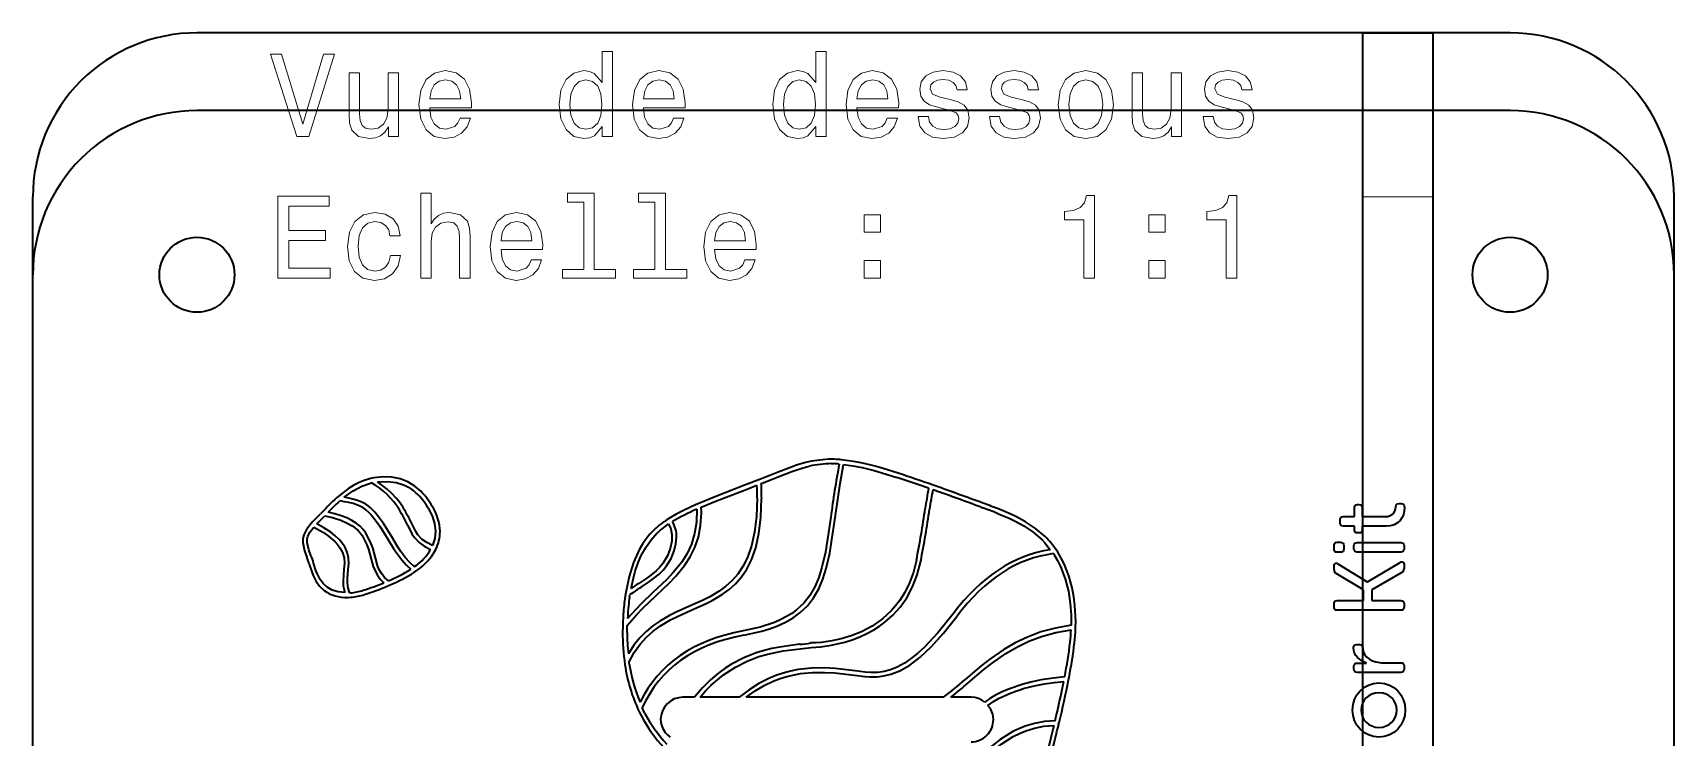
# Model space of a CAD drawing. Extents: x 319 to 941, y 145 to 775.
# Drawn here: x 559.5 to 629.5, y 427.1 to 457.2 of the extents above; entities that cross this region are included whole.
import ezdxf

# ---------------------------------------------------------------- set-up
doc = ezdxf.new("R2010")
doc.units = 0

msp = doc.modelspace()

# ---------------------------------------------------------------- linework, layer by layer
at = {"color": 7, "lineweight": 35}
for p, q in [((622.5, 457.159), (566.5, 457.159)), ((622.5, 453.841), (566.5, 453.841)), ((616.223, 394.159), (616.223, 450.159)), ((619.223, 394.159), (619.223, 450.159)), ((559.5, 390.841), (559.5, 446.841)), ((629.5, 390.841), (629.5, 446.841))]:
    msp.add_line(p, q, dxfattribs=at)
at = {"color": 7, "lineweight": 35, "ltscale": 0.175}
for p, q in [((616.223, 450.159), (616.223, 457.159)), ((619.223, 450.159), (619.223, 457.159))]:
    msp.add_line(p, q, dxfattribs=at)
at = {"color": 7, "lineweight": 35, "ltscale": 0.075}
msp.add_line((616.223, 457.159), (619.223, 457.159), dxfattribs=at)
at = {"color": 7, "lineweight": 35, "ltscale": 0.082966}
msp.add_line((559.5, 446.841), (559.5, 450.159), dxfattribs=at)
at = {"color": 7, "lineweight": 13, "ltscale": 0.075}
msp.add_line((616.223, 450.159), (619.223, 450.159), dxfattribs=at)
at = {"color": 7, "lineweight": 35, "ltscale": 0.081769}
msp.add_line((629.5, 446.889), (629.5, 450.159), dxfattribs=at)
at = {"color": 7, "lineweight": 35, "ltscale": 0.003255}
msp.add_line((593.681, 438.976), (593.551, 438.979), dxfattribs=at)
at = {"color": 7, "lineweight": 35, "ltscale": 0.002339}
msp.add_line((594.085, 438.942), (593.992, 438.952), dxfattribs=at)
at = {"color": 7, "lineweight": 35, "ltscale": 0.010648}
msp.add_line((590.936, 438.281), (590.539, 438.127), dxfattribs=at)
at = {"color": 7, "lineweight": 35, "ltscale": 0.009515}
msp.add_line((591.289, 438.423), (590.936, 438.281), dxfattribs=at)
at = {"color": 7, "lineweight": 35, "ltscale": 0.009553}
msp.add_line((591.005, 438.106), (591.359, 438.249), dxfattribs=at)
at = {"color": 7, "lineweight": 35, "ltscale": 0.003327}
msp.add_line((592.583, 438.868), (592.453, 438.84), dxfattribs=at)
at = {"color": 7, "lineweight": 35, "ltscale": 0.003149}
msp.add_line((592.497, 438.657), (592.62, 438.682), dxfattribs=at)
at = {"color": 7, "lineweight": 35, "ltscale": 0.002981}
msp.add_line((593.553, 438.79), (593.672, 438.788), dxfattribs=at)
at = {"color": 7, "lineweight": 35, "ltscale": 0.001185}
msp.add_line((573.899, 438.15), (573.852, 438.14), dxfattribs=at)
at = {"color": 7, "lineweight": 35, "ltscale": 0.003794}
msp.add_line((574.047, 438.18), (573.899, 438.15), dxfattribs=at)
at = {"color": 7, "lineweight": 35, "ltscale": 0.001117}
msp.add_line((573.899, 437.958), (573.943, 437.967), dxfattribs=at)
at = {"color": 7, "lineweight": 35, "ltscale": 0.017185}
msp.add_line((590.539, 438.127), (589.897, 437.881), dxfattribs=at)
at = {"color": 7, "lineweight": 35, "ltscale": 0.011139}
msp.add_line((589.964, 437.705), (590.38, 437.865), dxfattribs=at)
at = {"color": 7, "lineweight": 35, "ltscale": 0.001056}
msp.add_line((590.567, 437.936), (590.606, 437.951), dxfattribs=at)
at = {"color": 7, "lineweight": 35, "ltscale": 0.010696}
msp.add_line((590.606, 437.951), (591.005, 438.106), dxfattribs=at)
at = {"color": 7, "lineweight": 35, "ltscale": 0.000906702}
msp.add_line((597.884, 437.676), (597.919, 437.664), dxfattribs=at)
at = {"color": 7, "lineweight": 35, "ltscale": 0.0023}
msp.add_line((597.981, 437.842), (597.894, 437.871), dxfattribs=at)
at = {"color": 7, "lineweight": 35, "ltscale": 0.002925}
msp.add_line((572.524, 437.393), (572.437, 437.315), dxfattribs=at)
at = {"color": 7, "lineweight": 35, "ltscale": 0.000858895}
msp.add_line((572.562, 437.175), (572.587, 437.197), dxfattribs=at)
at = {"color": 7, "lineweight": 35, "ltscale": 0.002877}
msp.add_line((587.899, 437.086), (587.793, 437.041), dxfattribs=at)
at = {"color": 7, "lineweight": 35, "ltscale": 0.001412}
msp.add_line((599.948, 436.93), (600.001, 436.91), dxfattribs=at)
at = {"color": 7, "lineweight": 35, "ltscale": 0.001429}
msp.add_line((600.066, 437.086), (600.013, 437.107), dxfattribs=at)
at = {"color": 7, "lineweight": 35, "ltscale": 0.00931}
msp.add_line((615.86, 436.529), (615.86, 436.902), dxfattribs=at)
at = {"color": 7, "lineweight": 35, "ltscale": 0.001379}
for p, q in [((616, 437.042), (616.055, 437.042)), ((616.055, 435.835), (616, 435.835))]:
    msp.add_line(p, q, dxfattribs=at)
at = {"color": 7, "lineweight": 35, "ltscale": 0.009422}
msp.add_line((616.195, 436.906), (616.195, 436.529), dxfattribs=at)
at = {"color": 7, "lineweight": 35, "ltscale": 0.002222}
msp.add_line((617.77, 437.084), (617.859, 437.084), dxfattribs=at)
at = {"color": 7, "lineweight": 35, "ltscale": 0.002444}
msp.add_line((571.434, 436.313), (571.368, 436.242), dxfattribs=at)
at = {"color": 7, "lineweight": 35, "ltscale": 0.006409}
msp.add_line((571.616, 436.494), (571.434, 436.313), dxfattribs=at)
at = {"color": 7, "lineweight": 35, "ltscale": 0.004869}
msp.add_line((571.61, 436.222), (571.748, 436.359), dxfattribs=at)
at = {"color": 7, "lineweight": 35, "ltscale": 0.005658}
msp.add_line((571.748, 436.359), (571.908, 436.519), dxfattribs=at)
at = {"color": 7, "lineweight": 35, "ltscale": 0.002793}
msp.add_line((571.849, 436.731), (571.772, 436.65), dxfattribs=at)
at = {"color": 7, "lineweight": 35, "ltscale": 0.001503}
msp.add_line((571.908, 436.519), (571.949, 436.563), dxfattribs=at)
at = {"color": 7, "lineweight": 35, "ltscale": 0.002295}
msp.add_line((586.421, 436.316), (586.347, 436.262), dxfattribs=at)
at = {"color": 7, "lineweight": 35, "ltscale": 0.007067}
msp.add_line((586.392, 436.047), (586.617, 436.217), dxfattribs=at)
at = {"color": 7, "lineweight": 35, "ltscale": 0.000217459}
msp.add_line((586.426, 436.31), (586.421, 436.316), dxfattribs=at)
at = {"color": 7, "lineweight": 35, "ltscale": 0.003857}
msp.add_line((586.55, 436.402), (586.426, 436.31), dxfattribs=at)
at = {"color": 7, "lineweight": 35, "ltscale": 0.003075}
msp.add_line((615.251, 436.267), (615.251, 436.39), dxfattribs=at)
at = {"color": 7, "lineweight": 35, "ltscale": 0.011748}
for p, q in [((615.391, 436.529), (615.86, 436.529)), ((615.86, 436.127), (615.391, 436.127))]:
    msp.add_line(p, q, dxfattribs=at)
at = {"color": 7, "lineweight": 35, "ltscale": 0.003815}
msp.add_line((615.86, 435.975), (615.86, 436.127), dxfattribs=at)
at = {"color": 7, "lineweight": 35, "ltscale": 0.023813}
msp.add_line((616.195, 436.529), (617.147, 436.529), dxfattribs=at)
at = {"color": 7, "lineweight": 35, "ltscale": 0.003703}
msp.add_line((616.195, 436.119), (616.195, 435.971), dxfattribs=at)
at = {"color": 7, "lineweight": 35, "ltscale": 0.025407}
msp.add_line((617.211, 436.119), (616.195, 436.119), dxfattribs=at)
at = {"color": 7, "lineweight": 35, "ltscale": 0.000240824}
msp.add_line((586.386, 436.055), (586.392, 436.047), dxfattribs=at)
at = {"color": 7, "lineweight": 35, "ltscale": 0.003497}
for p, q in [((615.132, 435.433), (615.272, 435.433)), ((615.272, 435.01), (615.132, 435.01))]:
    msp.add_line(p, q, dxfattribs=at)
at = {"color": 7, "lineweight": 35, "ltscale": 0.046561}
for p, q in [((615.979, 435.424), (617.841, 435.424)), ((617.841, 435.014), (615.979, 435.014)), ((617.841, 429.888), (615.979, 429.888))]:
    msp.add_line(p, q, dxfattribs=at)
at = {"color": 7, "lineweight": 35, "ltscale": 0.00234}
msp.add_line((576.644, 435.049), (576.687, 435.132), dxfattribs=at)
at = {"color": 7, "lineweight": 35, "ltscale": 0.001405}
msp.add_line((603.027, 434.949), (603.059, 434.903), dxfattribs=at)
at = {"color": 7, "lineweight": 35, "ltscale": 0.002727}
msp.add_line((603.216, 435.007), (603.154, 435.097), dxfattribs=at)
at = {"color": 7, "lineweight": 35, "ltscale": 0.0036}
for p, q in [((614.993, 435.149), (614.993, 435.293)), ((615.412, 435.293), (615.412, 435.149))]:
    msp.add_line(p, q, dxfattribs=at)
at = {"color": 7, "lineweight": 35, "ltscale": 0.003281}
for p, q in [((615.839, 435.154), (615.839, 435.285)), ((617.981, 435.285), (617.981, 435.154)), ((617.981, 430.159), (617.981, 430.027))]:
    msp.add_line(p, q, dxfattribs=at)
at = {"color": 7, "lineweight": 35, "ltscale": 0.006343}
msp.add_line((572.789, 434.541), (572.766, 434.288), dxfattribs=at)
at = {"color": 7, "lineweight": 35, "ltscale": 0.006344}
msp.add_line((572.953, 434.271), (572.976, 434.524), dxfattribs=at)
at = {"color": 7, "lineweight": 35, "ltscale": 0.003586}
msp.add_line((575.775, 434.159), (575.893, 434.24), dxfattribs=at)
at = {"color": 7, "lineweight": 35, "ltscale": 0.000212071}
msp.add_line((575.785, 434.394), (575.778, 434.39), dxfattribs=at)
at = {"color": 7, "lineweight": 35, "ltscale": 2.96763e-05}
msp.add_line((575.893, 434.24), (575.894, 434.241), dxfattribs=at)
at = {"color": 7, "lineweight": 35, "ltscale": 0.003918}
msp.add_line((614.993, 434.265), (614.993, 434.421), dxfattribs=at)
at = {"color": 7, "lineweight": 35, "ltscale": 0.033938}
msp.add_line((616.25, 433.401), (615.086, 434.099), dxfattribs=at)
at = {"color": 7, "lineweight": 35, "ltscale": 0.036742}
msp.add_line((615.162, 434.519), (616.411, 433.744), dxfattribs=at)
at = {"color": 7, "lineweight": 35, "ltscale": 0.040618}
msp.add_line((616.419, 433.744), (617.816, 434.574), dxfattribs=at)
at = {"color": 7, "lineweight": 35, "ltscale": 0.036841}
msp.add_line((617.884, 434.142), (616.61, 433.401), dxfattribs=at)
at = {"color": 7, "lineweight": 35, "ltscale": 0.004341}
msp.add_line((617.981, 434.481), (617.981, 434.307), dxfattribs=at)
at = {"color": 7, "lineweight": 35, "ltscale": 0.002708}
msp.add_line((574.641, 433.571), (574.741, 433.613), dxfattribs=at)
at = {"color": 7, "lineweight": 35, "ltscale": 0.011223}
for p, q in [((616.25, 432.952), (616.25, 433.401)), ((616.61, 433.401), (616.61, 432.952))]:
    msp.add_line(p, q, dxfattribs=at)
at = {"color": 7, "lineweight": 35, "ltscale": 0.000215149}
msp.add_line((616.411, 433.744), (616.419, 433.744), dxfattribs=at)
at = {"color": 7, "lineweight": 35, "ltscale": 0.00289}
msp.add_line((572.949, 433.082), (573.064, 433.09), dxfattribs=at)
at = {"color": 7, "lineweight": 35, "ltscale": 0.001203}
msp.add_line((573.051, 433.278), (573.003, 433.275), dxfattribs=at)
at = {"color": 7, "lineweight": 35, "ltscale": 0.004174}
msp.add_line((584.787, 433.296), (584.762, 433.131), dxfattribs=at)
at = {"color": 7, "lineweight": 35, "ltscale": 0.002439}
msp.add_line((584.948, 433.104), (584.963, 433.2), dxfattribs=at)
at = {"color": 7, "lineweight": 35, "ltscale": 0.003394}
for p, q in [((614.993, 432.677), (614.993, 432.813)), ((617.981, 432.813), (617.981, 432.677))]:
    msp.add_line(p, q, dxfattribs=at)
at = {"color": 7, "lineweight": 35, "ltscale": 0.02794}
msp.add_line((615.132, 432.952), (616.25, 432.952), dxfattribs=at)
at = {"color": 7, "lineweight": 35, "ltscale": 0.030791}
msp.add_line((616.61, 432.952), (617.841, 432.952), dxfattribs=at)
at = {"color": 7, "lineweight": 35, "ltscale": 0.004761}
msp.add_line((584.663, 431.998), (584.656, 431.808), dxfattribs=at)
at = {"color": 7, "lineweight": 35, "ltscale": 0.006002}
msp.add_line((603.974, 431.82), (603.978, 432.06), dxfattribs=at)
at = {"color": 7, "lineweight": 35, "ltscale": 0.067731}
msp.add_line((617.841, 432.537), (615.132, 432.537), dxfattribs=at)
at = {"color": 7, "lineweight": 35, "ltscale": 0.005433}
msp.add_line((584.842, 431.585), (584.844, 431.803), dxfattribs=at)
at = {"color": 7, "lineweight": 35, "ltscale": 0.001944}
msp.add_line((584.844, 431.803), (584.847, 431.88), dxfattribs=at)
at = {"color": 7, "lineweight": 35, "ltscale": 0.002317}
msp.add_line((603.971, 431.728), (603.974, 431.82), dxfattribs=at)
at = {"color": 7, "lineweight": 35, "ltscale": 0.002962}
for p, q in [((615.962, 431.073), (616.081, 431.073)), ((615.839, 430.027), (615.839, 430.146))]:
    msp.add_line(p, q, dxfattribs=at)
at = {"color": 7, "lineweight": 35, "ltscale": 0.004231}
msp.add_line((584.728, 430.386), (584.752, 430.218), dxfattribs=at)
at = {"color": 7, "lineweight": 35, "ltscale": 0.002243}
msp.add_line((584.938, 430.246), (584.926, 430.335), dxfattribs=at)
at = {"color": 7, "lineweight": 35, "ltscale": 0.006133}
msp.add_line((615.979, 430.285), (616.224, 430.285), dxfattribs=at)
at = {"color": 7, "lineweight": 35, "ltscale": 0.000215912}
msp.add_line((616.385, 430.273), (616.385, 430.281), dxfattribs=at)
at = {"color": 7, "lineweight": 35, "ltscale": 0.01862}
msp.add_line((617.097, 430.298), (617.841, 430.298), dxfattribs=at)
at = {"color": 7, "lineweight": 35, "ltscale": 0.000117918}
msp.add_line((603.507, 429.7), (603.506, 429.696), dxfattribs=at)
at = {"color": 7, "lineweight": 35, "ltscale": 0.002426}
msp.add_line((603.673, 429.57), (603.692, 429.665), dxfattribs=at)
at = {"color": 7, "lineweight": 35, "ltscale": 0.01221}
msp.add_line((587.714, 428.827), (587.226, 428.827), dxfattribs=at)
at = {"color": 7, "lineweight": 35, "ltscale": 0.041702}
msp.add_line((589.624, 428.827), (587.956, 428.827), dxfattribs=at)
at = {"color": 7, "lineweight": 35, "ltscale": 0.210518}
msp.add_line((598.336, 428.827), (589.916, 428.827), dxfattribs=at)
at = {"color": 7, "lineweight": 35, "ltscale": 0.021587}
msp.add_line((599.516, 428.827), (598.652, 428.827), dxfattribs=at)
at = {"color": 7, "lineweight": 35, "ltscale": 0.004535}
msp.add_line((585.36, 428.21), (585.44, 428.048), dxfattribs=at)
at = {"color": 7, "lineweight": 35, "ltscale": 0.00243}
msp.add_line((585.529, 428.293), (585.494, 428.384), dxfattribs=at)
at = {"color": 7, "lineweight": 35, "ltscale": 0.004322}
msp.add_line((585.606, 428.138), (585.529, 428.293), dxfattribs=at)
at = {"color": 7, "lineweight": 35, "ltscale": 0.002364}
msp.add_line((603.249, 427.663), (603.272, 427.755), dxfattribs=at)
at = {"color": 7, "lineweight": 35, "ltscale": 0.0286}
msp.add_line((603.047, 427.627), (602.769, 426.517), dxfattribs=at)
at = {"color": 7, "lineweight": 13}
for points in [[(571.892, 456.247), (571.014, 453.267), (570.112, 456.247), (569.632, 456.247), (570.762, 452.742), (571.266, 452.742), (572.371, 456.247)], [(583.779, 453.161), (583.779, 452.742), (584.222, 452.742), (584.222, 456.363), (583.784, 456.363), (583.784, 455.037), (583.446, 455.42), (583.239, 455.511), (583.002, 455.546), (582.573, 455.446), (582.24, 455.163), (582.024, 454.709), (581.948, 454.099), (582.024, 453.489), (582.24, 453.03), (582.573, 452.742), (583.002, 452.647), (583.239, 452.682), (583.451, 452.773)], [(592.887, 453.161), (592.887, 452.742), (593.331, 452.742), (593.331, 456.363), (592.892, 456.363), (592.892, 455.037), (592.554, 455.42), (592.347, 455.511), (592.11, 455.546), (591.681, 455.446), (591.349, 455.163), (591.132, 454.709), (591.056, 454.099), (591.132, 453.489), (591.349, 453.03), (591.681, 452.742), (592.11, 452.647), (592.347, 452.682), (592.559, 452.773)], [(575.094, 455.451), (574.65, 455.451), (574.65, 453.887), (574.6, 453.524), (574.454, 453.262), (574.227, 453.1), (573.929, 453.05), (573.692, 453.09), (573.541, 453.211), (573.455, 453.418), (573.435, 453.711), (573.435, 455.451), (572.991, 455.451), (572.991, 453.67), (573.006, 453.312), (573.102, 453.015), (573.395, 452.742), (573.864, 452.647), (574.116, 452.682), (574.333, 452.773), (574.519, 452.929), (574.671, 453.156), (574.671, 452.742), (575.094, 452.742)], [(576.431, 453.968), (578.206, 453.968), (578.211, 454.175), (578.13, 454.755), (577.908, 455.188), (577.555, 455.451), (577.086, 455.546), (576.627, 455.446), (576.274, 455.163), (576.047, 454.704), (575.967, 454.099), (576.042, 453.479), (576.269, 453.025), (576.617, 452.742), (577.071, 452.647), (577.465, 452.712), (577.787, 452.884), (578.024, 453.156), (578.16, 453.519), (577.722, 453.519), (577.631, 453.317), (577.5, 453.166), (577.127, 453.045), (576.839, 453.1), (576.622, 453.277), (576.481, 453.564), (576.431, 453.953)], [(576.431, 454.341), (576.486, 454.689), (576.622, 454.946), (576.829, 455.103), (577.101, 455.158), (577.369, 455.103), (577.575, 454.946), (577.702, 454.689), (577.747, 454.341)], [(583.078, 455.148), (583.37, 455.077), (583.592, 454.881), (583.723, 454.553), (583.774, 454.099), (583.723, 453.64), (583.592, 453.312), (583.37, 453.111), (583.078, 453.045), (582.8, 453.111), (582.588, 453.312), (582.447, 453.645), (582.402, 454.099), (582.447, 454.548), (582.588, 454.876), (582.8, 455.077)], [(585.539, 453.968), (587.314, 453.968), (587.319, 454.175), (587.238, 454.755), (587.016, 455.188), (586.663, 455.451), (586.194, 455.546), (585.735, 455.446), (585.382, 455.163), (585.155, 454.704), (585.075, 454.099), (585.15, 453.479), (585.377, 453.025), (585.725, 452.742), (586.179, 452.647), (586.573, 452.712), (586.895, 452.884), (587.132, 453.156), (587.269, 453.519), (586.83, 453.519), (586.739, 453.317), (586.608, 453.166), (586.235, 453.045), (585.947, 453.1), (585.73, 453.277), (585.589, 453.564), (585.539, 453.953)], [(585.539, 454.341), (585.594, 454.689), (585.73, 454.946), (585.937, 455.103), (586.209, 455.158), (586.477, 455.103), (586.684, 454.946), (586.81, 454.689), (586.855, 454.341)], [(592.186, 455.148), (592.478, 455.077), (592.7, 454.881), (592.831, 454.553), (592.882, 454.099), (592.831, 453.64), (592.7, 453.312), (592.478, 453.111), (592.186, 453.045), (591.908, 453.111), (591.697, 453.312), (591.555, 453.645), (591.51, 454.099), (591.555, 454.548), (591.697, 454.876), (591.908, 455.077)], [(594.647, 453.968), (596.422, 453.968), (596.427, 454.175), (596.346, 454.755), (596.124, 455.188), (595.771, 455.451), (595.302, 455.546), (594.844, 455.446), (594.49, 455.163), (594.263, 454.704), (594.183, 454.099), (594.258, 453.479), (594.485, 453.025), (594.833, 452.742), (595.287, 452.647), (595.681, 452.712), (596.003, 452.884), (596.24, 453.156), (596.377, 453.519), (595.938, 453.519), (595.847, 453.317), (595.716, 453.166), (595.343, 453.045), (595.055, 453.1), (594.838, 453.277), (594.697, 453.564), (594.647, 453.953)], [(594.647, 454.341), (594.702, 454.689), (594.838, 454.946), (595.045, 455.103), (595.318, 455.158), (595.585, 455.103), (595.792, 454.946), (595.918, 454.689), (595.963, 454.341)], [(598.621, 454.321), (598.192, 454.422), (597.874, 454.538), (597.769, 454.775), (597.799, 454.941), (597.905, 455.062), (598.076, 455.138), (598.323, 455.168), (598.56, 455.138), (598.747, 455.047), (598.868, 454.911), (598.918, 454.729), (599.352, 454.729), (599.352, 454.74), (599.276, 455.067), (599.07, 455.324), (598.747, 455.486), (598.323, 455.546), (597.895, 455.486), (597.582, 455.319), (597.385, 455.072), (597.325, 454.76), (597.37, 454.457), (597.511, 454.245), (597.743, 454.094), (598.081, 453.988), (598.575, 453.867), (598.878, 453.741), (598.959, 453.64), (598.989, 453.489), (598.944, 453.302), (598.823, 453.161), (598.626, 453.07), (598.364, 453.04), (598.086, 453.07), (597.885, 453.176), (597.748, 453.348), (597.693, 453.585), (597.264, 453.585), (597.335, 453.181), (597.542, 452.889), (597.869, 452.712), (598.323, 452.647), (598.797, 452.712), (599.145, 452.889), (599.357, 453.171), (599.433, 453.539), (599.377, 453.857), (599.221, 454.074), (598.964, 454.215)], [(601.657, 454.321), (601.228, 454.422), (600.91, 454.538), (600.805, 454.775), (600.835, 454.941), (600.941, 455.062), (601.112, 455.138), (601.359, 455.168), (601.596, 455.138), (601.783, 455.047), (601.904, 454.911), (601.954, 454.729), (602.388, 454.729), (602.388, 454.74), (602.312, 455.067), (602.106, 455.324), (601.783, 455.486), (601.359, 455.546), (600.931, 455.486), (600.618, 455.319), (600.421, 455.072), (600.361, 454.76), (600.406, 454.457), (600.547, 454.245), (600.779, 454.094), (601.117, 453.988), (601.612, 453.867), (601.914, 453.741), (601.995, 453.64), (602.025, 453.489), (601.98, 453.302), (601.859, 453.161), (601.662, 453.07), (601.4, 453.04), (601.122, 453.07), (600.921, 453.176), (600.784, 453.348), (600.729, 453.585), (600.3, 453.585), (600.371, 453.181), (600.578, 452.889), (600.905, 452.712), (601.359, 452.647), (601.833, 452.712), (602.181, 452.889), (602.393, 453.171), (602.469, 453.539), (602.413, 453.857), (602.257, 454.074), (602, 454.215)], [(603.235, 454.094), (603.316, 453.479), (603.548, 453.025), (603.916, 452.742), (604.41, 452.647), (604.9, 452.742), (605.268, 453.02), (605.5, 453.474), (605.586, 454.094), (605.5, 454.709), (605.268, 455.168), (604.9, 455.446), (604.41, 455.546), (603.916, 455.446), (603.548, 455.163), (603.316, 454.709)], [(603.689, 454.099), (603.735, 454.553), (603.876, 454.881), (604.103, 455.082), (604.41, 455.153), (604.713, 455.082), (604.94, 454.886), (605.081, 454.553), (605.132, 454.099), (605.081, 453.64), (604.94, 453.307), (604.713, 453.105), (604.41, 453.04), (604.103, 453.105), (603.876, 453.307), (603.735, 453.64)], [(608.49, 455.451), (608.047, 455.451), (608.047, 453.887), (607.996, 453.524), (607.85, 453.262), (607.623, 453.1), (607.325, 453.05), (607.088, 453.09), (606.937, 453.211), (606.851, 453.418), (606.831, 453.711), (606.831, 455.451), (606.387, 455.451), (606.387, 453.67), (606.403, 453.312), (606.498, 453.015), (606.791, 452.742), (607.26, 452.647), (607.512, 452.682), (607.729, 452.773), (607.916, 452.929), (608.067, 453.156), (608.067, 452.742), (608.49, 452.742)], [(610.765, 454.321), (610.336, 454.422), (610.019, 454.538), (609.913, 454.775), (609.943, 454.941), (610.049, 455.062), (610.22, 455.138), (610.467, 455.168), (610.704, 455.138), (610.891, 455.047), (611.012, 454.911), (611.062, 454.729), (611.496, 454.729), (611.496, 454.74), (611.421, 455.067), (611.214, 455.324), (610.891, 455.486), (610.467, 455.546), (610.039, 455.486), (609.726, 455.319), (609.529, 455.072), (609.469, 454.76), (609.514, 454.457), (609.655, 454.245), (609.887, 454.094), (610.225, 453.988), (610.72, 453.867), (611.022, 453.741), (611.103, 453.64), (611.133, 453.489), (611.088, 453.302), (610.967, 453.161), (610.77, 453.07), (610.508, 453.04), (610.23, 453.07), (610.029, 453.176), (609.892, 453.348), (609.837, 453.585), (609.408, 453.585), (609.479, 453.181), (609.686, 452.889), (610.013, 452.712), (610.467, 452.647), (610.941, 452.712), (611.289, 452.889), (611.501, 453.171), (611.577, 453.539), (611.521, 453.857), (611.365, 454.074), (611.108, 454.215)], [(569.955, 446.696), (572.174, 446.696), (572.174, 447.119), (570.419, 447.119), (570.419, 448.304), (571.983, 448.304), (571.983, 448.723), (570.419, 448.723), (570.419, 449.772), (572.134, 449.772), (572.134, 450.196), (569.955, 450.196)], [(576.042, 446.696), (576.486, 446.696), (576.486, 448.259), (576.531, 448.617), (576.678, 448.879), (576.905, 449.041), (577.207, 449.101), (577.449, 449.051), (577.601, 448.915), (577.676, 448.688), (577.702, 448.385), (577.702, 446.696), (578.145, 446.696), (578.145, 448.476), (578.125, 448.834), (578.034, 449.131), (577.737, 449.404), (577.273, 449.5), (577.021, 449.464), (576.804, 449.368), (576.622, 449.217), (576.486, 449.01), (576.486, 450.317), (576.042, 450.317)], [(582.997, 449.943), (582.997, 447.069), (582.084, 447.069), (582.084, 446.696), (584.349, 446.696), (584.349, 447.069), (583.441, 447.069), (583.441, 450.317), (582.301, 450.317), (582.301, 449.943)], [(586.033, 449.943), (586.033, 447.069), (585.12, 447.069), (585.12, 446.696), (587.385, 446.696), (587.385, 447.069), (586.477, 447.069), (586.477, 450.317), (585.337, 450.317), (585.337, 449.943)], [(604.32, 446.696), (604.779, 446.696), (604.779, 450.221), (604.436, 450.221), (604.345, 449.913), (604.163, 449.706), (603.886, 449.585), (603.503, 449.545), (603.503, 449.187), (604.32, 449.187)], [(610.392, 446.696), (610.851, 446.696), (610.851, 450.221), (610.508, 450.221), (610.417, 449.913), (610.235, 449.706), (609.958, 449.585), (609.575, 449.545), (609.575, 449.187), (610.392, 449.187)], [(574.731, 448.506), (575.17, 448.506), (575.079, 448.91), (574.862, 449.227), (574.524, 449.424), (574.086, 449.5), (573.601, 449.399), (573.233, 449.116), (573.001, 448.657), (572.921, 448.042), (572.996, 447.432), (573.223, 446.978), (573.581, 446.696), (574.07, 446.6), (574.504, 446.675), (574.842, 446.887), (575.074, 447.22), (575.175, 447.664), (574.751, 447.664), (574.676, 447.381), (574.534, 447.17), (574.333, 447.038), (574.086, 446.998), (573.778, 447.064), (573.556, 447.265), (573.42, 447.593), (573.374, 448.057), (573.42, 448.511), (573.561, 448.839), (573.788, 449.041), (574.086, 449.111), (574.348, 449.066), (574.544, 448.95), (574.676, 448.758)], [(579.467, 447.921), (581.242, 447.921), (581.247, 448.128), (581.166, 448.708), (580.944, 449.141), (580.591, 449.404), (580.122, 449.5), (579.663, 449.399), (579.31, 449.116), (579.083, 448.657), (579.003, 448.052), (579.078, 447.432), (579.305, 446.978), (579.653, 446.696), (580.107, 446.6), (580.501, 446.665), (580.823, 446.837), (581.06, 447.109), (581.197, 447.472), (580.758, 447.472), (580.667, 447.27), (580.536, 447.119), (580.163, 446.998), (579.875, 447.054), (579.658, 447.23), (579.517, 447.518), (579.467, 447.906)], [(588.575, 447.921), (590.35, 447.921), (590.355, 448.128), (590.274, 448.708), (590.052, 449.141), (589.699, 449.404), (589.23, 449.5), (588.771, 449.399), (588.418, 449.116), (588.191, 448.657), (588.111, 448.052), (588.186, 447.432), (588.413, 446.978), (588.761, 446.696), (589.215, 446.6), (589.609, 446.665), (589.931, 446.837), (590.168, 447.109), (590.305, 447.472), (589.866, 447.472), (589.775, 447.27), (589.644, 447.119), (589.271, 446.998), (588.983, 447.054), (588.766, 447.23), (588.625, 447.518), (588.575, 447.906)], [(594.954, 448.652), (595.65, 448.652), (595.65, 449.404), (594.954, 449.404)], [(607.099, 448.652), (607.794, 448.652), (607.794, 449.404), (607.099, 449.404)], [(579.467, 448.294), (579.522, 448.642), (579.658, 448.899), (579.865, 449.056), (580.137, 449.111), (580.405, 449.056), (580.612, 448.899), (580.738, 448.642), (580.783, 448.294)], [(588.575, 448.294), (588.63, 448.642), (588.766, 448.899), (588.973, 449.056), (589.245, 449.111), (589.513, 449.056), (589.72, 448.899), (589.846, 448.642), (589.891, 448.294)], [(594.954, 446.696), (595.65, 446.696), (595.65, 447.447), (594.954, 447.447)], [(607.099, 446.696), (607.794, 446.696), (607.794, 447.447), (607.099, 447.447)]]:
    msp.add_lwpolyline(points, close=True, dxfattribs=at)
at = {"color": 7, "lineweight": 35}
for points in [[(596.4, 438.381), (595.76, 438.581), (595.422, 438.677), (594.898, 438.806), (594.494, 438.884), (594.085, 438.942)], [(575.789, 437.83), (575.491, 438.011), (575.163, 438.138), (574.81, 438.209), (574.436, 438.223), (574.047, 438.18)], [(592.453, 438.84), (592.064, 438.721), (591.808, 438.628), (591.289, 438.423)], [(591.359, 438.249), (591.87, 438.451), (592.121, 438.542), (592.497, 438.657)], [(593.717, 436.482), (593.935, 437.944), (594.08, 438.753)], [(594.08, 438.753), (594.478, 438.695), (594.871, 438.618), (595.384, 438.492), (595.714, 438.398), (596.342, 438.202)], [(573.852, 438.14), (573.638, 438.074), (573.424, 437.988), (573.197, 437.873), (572.969, 437.734), (572.524, 437.393)], [(572.78, 437.355), (573.156, 437.625), (573.527, 437.827), (573.899, 437.958)], [(574.203, 438.007), (574.613, 438.029), (575.001, 437.981), (575.358, 437.864), (575.523, 437.78), (575.677, 437.678)], [(575.295, 436.914), (575.153, 437.125), (574.998, 437.322), (574.815, 437.52), (574.617, 437.701), (574.203, 438.007)], [(589.897, 437.881), (588.564, 437.363), (587.899, 437.086)], [(588.006, 436.926), (588.658, 437.197), (589.964, 437.705)], [(574.805, 435.663), (574.449, 436.235), (574.247, 436.515), (574.079, 436.719), (573.892, 436.914)], [(576.362, 436.894), (576.532, 436.565), (576.634, 436.237), (576.67, 435.914), (576.639, 435.598), (576.543, 435.291)], [(587.816, 436.844), (587.802, 436.294), (587.724, 435.803), (587.588, 435.361), (587.402, 434.961), (587.172, 434.593), (586.807, 434.14), (586.536, 433.853), (585.945, 433.286)], [(587.793, 437.041), (587.247, 436.792), (586.965, 436.648), (586.55, 436.402)], [(590.395, 437.316), (590.366, 436.537), (590.284, 435.861), (590.152, 435.28), (589.976, 434.783), (589.785, 434.405), (589.566, 434.08), (589.321, 433.8), (589.055, 433.56), (588.77, 433.352), (588.367, 433.114), (588.086, 432.972), (587.507, 432.711)], [(587.583, 432.539), (588.184, 432.81), (588.476, 432.957), (588.895, 433.204), (589.191, 433.42), (589.468, 433.669), (589.722, 433.958), (589.95, 434.295), (590.148, 434.686), (590.331, 435.2), (590.468, 435.802), (590.554, 436.501), (590.583, 437.307)], [(602.674, 435.675), (602.266, 436.023), (601.83, 436.312), (601.454, 436.515), (601.204, 436.634), (600.715, 436.841)], [(615.86, 436.902), (615.869, 436.963), (615.895, 437.007), (615.939, 437.033), (616, 437.042)], [(616.055, 437.042), (616.116, 437.033), (616.16, 437.008), (616.186, 436.965), (616.195, 436.906)], [(617.147, 436.529), (617.285, 436.54), (617.393, 436.572), (617.476, 436.618), (617.537, 436.675), (617.607, 436.807), (617.63, 436.936)], [(617.998, 436.914), (617.987, 436.758), (617.952, 436.609), (617.892, 436.475), (617.808, 436.358), (617.698, 436.26), (617.562, 436.185), (617.4, 436.135), (617.211, 436.119)], [(617.63, 436.936), (617.65, 437.025), (617.693, 437.07), (617.77, 437.084)], [(617.859, 437.084), (617.92, 437.073), (617.963, 437.042), (617.989, 436.989), (617.998, 436.914)], [(571.368, 436.242), (571.166, 435.986), (571.054, 435.756)], [(572.976, 434.524), (572.968, 434.778), (572.908, 435.016), (572.802, 435.236), (572.697, 435.391), (572.573, 435.536), (572.398, 435.705), (572.205, 435.859), (571.912, 436.054), (571.61, 436.222)], [(571.949, 436.563), (572.285, 436.486), (572.631, 436.377), (572.883, 436.27), (573.117, 436.139), (573.356, 435.951), (573.456, 435.843), (573.542, 435.724)], [(573.761, 436.78), (573.94, 436.592), (574.102, 436.395), (574.297, 436.123), (574.643, 435.566)], [(575.488, 436.148), (575.67, 435.794), (575.775, 435.638), (575.981, 435.422), (576.191, 435.27), (576.466, 435.121)], [(576.543, 435.291), (576.297, 435.424), (576.109, 435.559), (575.926, 435.751), (575.83, 435.893), (575.658, 436.229)], [(586.073, 433.148), (586.65, 433.7), (586.922, 433.985), (587.292, 434.438), (587.532, 434.807), (587.732, 435.21), (587.883, 435.653), (587.98, 436.144), (588.014, 436.69)], [(586.617, 436.217), (586.709, 436.011), (586.755, 435.761), (586.749, 435.478), (586.686, 435.171), (586.562, 434.853), (586.369, 434.533)], [(593.531, 436.508), (593.382, 435.48), (593.301, 435.013), (593.156, 434.371), (593.019, 433.933), (592.85, 433.533), (592.641, 433.17), (592.385, 432.843), (592.074, 432.551), (591.873, 432.402), (591.649, 432.263), (591.404, 432.136), (591.135, 432.019), (590.519, 431.816), (589.792, 431.654)], [(589.825, 431.468), (590.584, 431.639), (590.919, 431.741), (591.226, 431.854), (591.595, 432.022), (591.921, 432.21), (592.207, 432.419), (592.532, 432.727), (592.8, 433.072), (593.017, 433.451), (593.193, 433.867), (593.335, 434.318), (593.484, 434.976), (593.567, 435.449), (593.717, 436.482)], [(600.645, 436.666), (601.137, 436.458), (601.388, 436.337), (601.764, 436.132), (602.167, 435.862), (602.543, 435.541)], [(615.251, 436.39), (615.259, 436.451), (615.286, 436.494), (615.329, 436.521), (615.391, 436.529)], [(615.391, 436.127), (615.329, 436.136), (615.286, 436.162), (615.259, 436.206), (615.251, 436.267)], [(571.054, 435.756), (571.02, 435.592), (571.017, 435.428), (571.051, 435.213), (571.09, 435.072), (571.187, 434.802)], [(571.363, 434.868), (571.273, 435.117), (571.238, 435.241), (571.206, 435.427), (571.206, 435.564), (571.233, 435.698)], [(571.233, 435.698), (571.322, 435.877), (571.478, 436.079)], [(571.478, 436.079), (571.891, 435.845), (572.104, 435.697), (572.376, 435.465), (572.496, 435.337), (572.6, 435.2), (572.713, 434.995), (572.779, 434.775), (572.789, 434.541)], [(573.542, 435.724), (573.732, 435.359), (573.817, 435.134), (573.932, 434.72)], [(574.114, 434.765), (573.994, 435.198), (573.904, 435.436), (573.702, 435.823)], [(574.643, 435.566), (574.888, 435.167), (575.02, 434.97), (575.235, 434.684), (575.416, 434.478), (575.616, 434.284)], [(575.778, 434.39), (575.579, 434.576), (575.4, 434.775), (575.187, 435.057), (575.056, 435.253), (574.805, 435.663)], [(586, 435.969), (585.82, 435.781), (585.654, 435.576), (585.499, 435.352), (585.358, 435.111), (585.117, 434.579), (584.927, 433.975), (584.787, 433.296)], [(585.015, 433.462), (585.097, 433.844), (585.195, 434.201), (585.307, 434.532), (585.437, 434.838), (585.637, 435.212), (585.868, 435.544), (586.131, 435.835)], [(586.523, 434.423), (586.719, 434.744), (586.853, 435.064), (586.93, 435.373), (586.955, 435.666)], [(602.543, 435.541), (602.665, 435.41), (602.894, 435.117)], [(614.993, 435.293), (615.001, 435.354), (615.028, 435.398), (615.071, 435.424), (615.132, 435.433)], [(615.272, 435.433), (615.333, 435.424), (615.377, 435.398), (615.403, 435.354), (615.412, 435.293)], [(615.839, 435.285), (615.848, 435.346), (615.874, 435.39), (615.918, 435.416), (615.979, 435.424)], [(616, 435.835), (615.939, 435.844), (615.895, 435.87), (615.869, 435.914), (615.86, 435.975)], [(616.195, 435.971), (616.186, 435.911), (616.16, 435.869), (616.116, 435.844), (616.055, 435.835)], [(617.841, 435.424), (617.903, 435.416), (617.946, 435.39), (617.973, 435.346), (617.981, 435.285)], [(573.932, 434.72), (574.021, 434.399), (574.079, 434.246), (574.197, 434.026), (574.318, 433.866), (574.475, 433.71)], [(574.67, 433.788), (574.503, 433.934), (574.378, 434.084), (574.26, 434.295), (574.203, 434.443), (574.114, 434.765)], [(603.059, 434.903), (603.206, 434.652), (603.333, 434.395), (603.532, 433.871), (603.666, 433.345), (603.745, 432.83), (603.782, 432.342), (603.786, 431.894)], [(603.978, 432.06), (603.945, 432.744), (603.899, 433.112), (603.828, 433.491), (603.688, 434.003), (603.486, 434.512), (603.36, 434.762), (603.216, 435.007)], [(615.132, 435.01), (615.071, 435.018), (615.028, 435.045), (615.001, 435.088), (614.993, 435.149)], [(615.412, 435.149), (615.403, 435.088), (615.377, 435.045), (615.333, 435.018), (615.272, 435.01)], [(615.979, 435.014), (615.918, 435.023), (615.874, 435.049), (615.848, 435.092), (615.839, 435.154)], [(617.981, 435.154), (617.973, 435.092), (617.946, 435.049), (617.903, 435.023), (617.841, 435.014)], [(571.292, 434.495), (571.392, 434.178), (571.455, 434.019), (571.573, 433.788), (571.73, 433.568), (571.932, 433.375)], [(572.047, 433.523), (571.886, 433.676), (571.755, 433.852), (571.636, 434.076), (571.573, 434.232), (571.473, 434.545)], [(572.766, 434.288), (572.732, 433.779), (572.741, 433.574), (572.801, 433.286)], [(573.003, 433.275), (572.931, 433.548), (572.919, 433.745), (572.923, 433.896), (572.953, 434.271)], [(586.369, 434.533), (586.233, 434.365), (586.079, 434.212), (585.851, 434.026), (585.688, 433.909), (585.342, 433.682)], [(585.444, 433.523), (585.803, 433.76), (585.974, 433.883), (586.213, 434.079), (586.376, 434.242), (586.523, 434.423)], [(597.182, 434.668), (597.056, 434.161), (596.891, 433.705), (596.692, 433.298), (596.462, 432.936), (596.295, 432.719), (596.119, 432.52), (595.742, 432.173), (595.299, 431.862), (594.845, 431.621), (594.396, 431.441), (593.968, 431.312), (593.575, 431.227), (593.135, 431.165), (592.911, 431.148), (592.678, 431.142)], [(592.69, 430.954), (592.889, 430.96), (593.108, 430.978), (593.553, 431.041), (594.128, 431.175), (594.443, 431.274), (594.77, 431.401), (595.068, 431.539), (595.366, 431.702), (595.605, 431.856), (595.839, 432.028), (596.175, 432.325), (596.487, 432.671), (596.77, 433.071), (597.016, 433.528), (597.217, 434.047), (597.367, 434.632)], [(614.993, 434.421), (615.005, 434.492), (615.041, 434.534), (615.076, 434.544), (615.117, 434.539), (615.162, 434.519)], [(617.816, 434.574), (617.861, 434.596), (617.901, 434.603), (617.935, 434.593), (617.96, 434.568), (617.976, 434.531), (617.981, 434.481)], [(572.801, 433.286), (572.519, 433.319), (572.265, 433.396), (572.047, 433.523)], [(584.847, 431.88), (585.243, 432.336), (585.517, 432.618), (586.073, 433.148)], [(585.945, 433.286), (585.459, 432.819), (585.218, 432.572), (584.864, 432.182)], [(587.507, 432.711), (586.938, 432.453), (586.656, 432.312), (586.242, 432.074), (585.943, 431.867), (585.656, 431.629), (585.384, 431.356), (585.131, 431.04), (584.898, 430.676)], [(614.993, 432.813), (615.001, 432.874), (615.028, 432.917), (615.071, 432.944), (615.132, 432.952)], [(615.132, 432.537), (615.071, 432.546), (615.028, 432.572), (615.001, 432.616), (614.993, 432.677)], [(617.841, 432.952), (617.903, 432.944), (617.946, 432.917), (617.973, 432.874), (617.981, 432.813)], [(617.981, 432.677), (617.973, 432.616), (617.946, 432.572), (617.903, 432.546), (617.841, 432.537)], [(584.926, 430.335), (585.149, 430.741), (585.399, 431.091), (585.671, 431.391), (585.963, 431.649), (586.27, 431.871), (586.698, 432.123), (586.991, 432.271), (587.583, 432.539)], [(594.546, 429.764), (594.981, 429.713), (595.193, 429.7), (595.507, 429.703), (595.795, 429.737), (596.086, 429.805), (596.482, 429.958), (596.897, 430.196), (597.338, 430.532), (597.815, 430.981), (598.334, 431.557), (598.903, 432.272)], [(598.753, 432.385), (598.1, 431.574), (597.516, 430.954), (597.246, 430.708), (596.99, 430.501), (596.669, 430.279), (596.366, 430.114), (596.081, 429.999), (595.81, 429.926), (595.55, 429.888), (595.218, 429.881), (595.001, 429.896), (594.573, 429.951)], [(603.786, 431.894), (603.108, 431.779), (602.487, 431.61), (601.917, 431.395), (601.394, 431.142), (600.911, 430.859), (600.319, 430.448), (599.951, 430.161), (599.263, 429.582)], [(599.386, 429.439), (600.058, 430.005), (600.417, 430.285), (600.994, 430.686), (601.464, 430.963), (601.972, 431.211), (602.524, 431.422), (603.125, 431.588), (603.78, 431.703)], [(592.208, 431.083), (591.445, 430.983), (591.022, 430.902), (590.691, 430.821), (590.351, 430.717), (589.827, 430.511), (589.295, 430.232), (589.027, 430.062), (588.76, 429.868), (588.406, 429.57), (588.057, 429.224), (587.714, 428.827)], [(587.956, 428.827), (588.194, 429.095), (588.435, 429.339), (588.694, 429.571), (588.955, 429.778), (589.464, 430.112), (589.97, 430.367), (590.467, 430.557), (590.79, 430.652), (591.103, 430.727), (591.504, 430.802), (592.229, 430.896)], [(615.822, 430.938), (615.831, 430.997), (615.857, 431.039), (615.901, 431.065), (615.962, 431.073)], [(616.385, 430.281), (616.178, 430.376), (615.998, 430.522), (615.927, 430.612), (615.871, 430.711), (615.835, 430.819), (615.822, 430.938)], [(616.081, 431.073), (616.142, 431.063), (616.185, 431.035), (616.212, 430.987), (616.22, 430.92)], [(616.22, 430.92), (616.24, 430.774), (616.299, 430.647), (616.387, 430.54), (616.5, 430.453), (616.631, 430.385), (616.781, 430.336)], [(594.573, 429.951), (593.716, 430.051), (593.283, 430.074), (592.713, 430.067), (592.138, 430.005), (591.818, 429.942), (591.496, 429.857), (591.193, 429.755), (590.889, 429.63), (590.469, 429.416), (590.047, 429.149), (589.624, 428.827)], [(589.916, 428.827), (590.305, 429.104), (590.693, 429.332), (591.08, 429.516), (591.37, 429.626), (591.659, 429.715), (592.237, 429.834), (592.75, 429.883), (593.262, 429.888), (593.69, 429.865), (594.546, 429.764)], [(615.839, 430.146), (615.848, 430.207), (615.874, 430.251), (615.918, 430.277), (615.979, 430.285)], [(615.979, 429.888), (615.918, 429.896), (615.874, 429.922), (615.848, 429.966), (615.839, 430.027)], [(616.224, 430.285), (616.339, 430.277), (616.385, 430.273)], [(617.841, 430.298), (617.903, 430.289), (617.946, 430.263), (617.973, 430.22), (617.981, 430.159)], [(617.981, 430.027), (617.973, 429.966), (617.946, 429.922), (617.903, 429.896), (617.841, 429.888)], [(603.506, 429.696), (603.015, 429.644), (602.503, 429.565), (602.121, 429.487), (601.739, 429.389), (601.151, 429.191), (600.846, 429.06), (600.553, 428.909), (600.318, 428.767), (600.097, 428.61)], [(600.235, 428.479), (600.464, 428.638), (600.708, 428.781), (601.23, 429.021), (601.786, 429.208), (602.213, 429.315), (602.64, 429.399), (603.061, 429.46), (603.468, 429.504)], [(615.788, 428.279), (615.809, 428.512), (615.871, 428.73), (615.97, 428.925), (616.104, 429.096), (616.268, 429.236), (616.459, 429.343), (616.673, 429.411), (616.907, 429.435)], [(616.907, 429.435), (617.141, 429.411), (617.357, 429.343), (617.548, 429.236), (617.712, 429.096), (617.847, 428.925), (617.948, 428.73), (618.01, 428.512), (618.032, 428.279)], [(600.097, 428.61), (599.968, 428.698), (599.827, 428.767), (599.677, 428.811), (599.516, 428.827)], [(600.466, 427.877), (600.437, 428.099), (600.356, 428.301), (600.235, 428.479)], [(616.907, 429.015), (616.747, 429.001), (616.601, 428.958), (616.471, 428.89), (616.36, 428.799), (616.269, 428.69), (616.201, 428.564), (616.159, 428.426), (616.144, 428.279)], [(617.677, 428.279), (617.662, 428.426), (617.619, 428.564), (617.551, 428.69), (617.461, 428.799), (617.349, 428.89), (617.217, 428.958), (617.068, 429.001), (616.907, 429.015)], [(586.276, 427.877), (586.299, 427.675), (586.365, 427.49), (586.467, 427.326), (586.564, 427.218), (586.675, 427.124)], [(603.094, 427.82), (602.645, 427.79), (602.22, 427.712), (601.819, 427.591), (601.555, 427.485), (601.302, 427.363), (601.019, 427.201), (600.75, 427.021), (600.307, 426.669), (599.904, 426.284), (599.63, 425.989), (599.137, 425.391)], [(616.906, 427.127), (616.674, 427.15), (616.459, 427.218), (616.268, 427.324), (616.104, 427.464), (615.97, 427.633), (615.871, 427.828), (615.809, 428.045), (615.788, 428.279)], [(616.144, 428.279), (616.159, 428.131), (616.201, 427.993), (616.269, 427.868), (616.36, 427.76), (616.471, 427.67), (616.601, 427.602), (616.747, 427.557), (616.906, 427.542)], [(618.032, 428.279), (618.01, 428.045), (617.947, 427.828), (617.847, 427.633), (617.713, 427.464), (617.548, 427.324), (617.357, 427.218), (617.142, 427.15), (616.906, 427.127)], [(616.906, 427.542), (617.069, 427.557), (617.217, 427.602), (617.349, 427.67), (617.461, 427.76), (617.551, 427.868), (617.619, 427.993), (617.662, 428.131), (617.677, 428.279)], [(599.286, 425.276), (599.771, 425.864), (600.04, 426.154), (600.417, 426.513), (600.829, 426.842), (601.314, 427.151), (601.573, 427.282), (601.843, 427.395), (602.223, 427.514), (602.623, 427.593), (603.047, 427.627)]]:
    msp.add_lwpolyline(points, dxfattribs=at)
for centre in [(566.5, 446.841), (622.5, 446.841)]:
    msp.add_circle(centre, 1.6, dxfattribs=at)
for centre, radius, start, end in [((566.5, 450.159), 7, 90, 180.00001), ((622.5, 450.159), 7, 360, 90), ((566.5, 446.841), 7, 90, 180.00001), ((622.5, 446.841), 7, 0, 90), ((593.827, 432.27), 6.714, 92.35441, 100.67119), ((593.34, 432.698), 6.287, 84.05168, 86.89668), ((593.808, 432.445), 6.35, 92.29818, 100.78285), ((634.21, 431.213), 41.021, 169.38287, 172.58456), ((593.343, 433.025), 5.772, 84.53869, 86.72622), ((577.119, 379.572), 61.701, 70.51077, 71.84778), ((577.653, 380.994), 60.372, 70.41058, 71.90888), ((572.356, 435.134), 3.248, 31.18743, 60.7396), ((574.123, 435.657), 2.55, 33.63648, 52.44831), ((574.112, 435.648), 2.753, 33.73691, 52.45702), ((576.808, 437.226), 13.587, 0.37945, 2.6934), ((576.638, 437.246), 13.946, 0.2519, 2.838), ((611.691, 434.943), 14.264, 168.70091, 172.21114), ((612.088, 434.866), 14.48, 168.80796, 172.12787), ((536.194, 264.071), 184.241, 69.75517, 70.42624), ((529.434, 245.377), 204.307, 69.7905, 70.39641), ((578.99, 430.148), 9.713, 132.43935, 137.33146), ((578.149, 431.038), 8.299, 132.31666, 136.80469), ((569.51, 433.418), 6.571, 24.54893, 31.14245), ((569.655, 433.49), 6.597, 24.52398, 31.26019), ((572.685, 434.625), 4.32, 31.68177, 34.46742), ((571.891, 434.108), 5.456, 31.92835, 34.22987), ((591.192, 428.903), 8.628, 113.03544, 120.77781), ((583.015, 436.652), 4.999, 0.43572, 3.14065), ((552.455, 443.411), 45.574, 348.94029, 351.75701), ((552.853, 443.349), 45.359, 348.92014, 351.76106), ((590.91, 411.925), 26.587, 68.52114, 70.00618), ((591.83, 414.264), 24.263, 68.5187, 70.15696), ((567.483, 440.786), 5.958, 313.91842, 316.03781), ((588.37, 433.504), 3.42, 126.25523, 133.86179), ((585.736, 435.685), 1.218, 359.13518, 31.2022), ((575.147, 435.897), 1.719, 333.58427, 359.82716), ((588.345, 433.523), 3.201, 127.72987, 133.76184), ((600.061, 433.022), 3.724, 33.85479, 45.44193), ((567.624, 433.397), 3.829, 16.65761, 21.52326), ((568.081, 433.554), 3.535, 16.28833, 21.81871), ((571.944, 440.141), 6.913, 293.21888, 302.08381), ((571.937, 440.19), 7.149, 293.09159, 302.47139), ((615.166, 434.252), 0.173, 176.01403, 242.34145), ((617.805, 434.3), 0.177, 296.60557, 2.16704), ((572.84, 435.728), 2.459, 274.91446, 287.82056), ((570.176, 444.046), 11.194, 287.7724, 292.58647), ((570.16, 444.232), 11.564, 287.55802, 292.79734), ((591.728, 423.624), 11.725, 122.40392, 125.23698), ((593.679, 420.968), 15.204, 123.25389, 124.73917), ((572.829, 435.795), 2.716, 274.95929, 287.56768), ((595.925, 431.59), 11.27, 174.08402, 177.92232), ((593.794, 431.825), 9.126, 171.76974, 174.17273), ((596.041, 431.687), 11.188, 174.64392, 177.46886), ((594.994, 431.673), 10.147, 171.89551, 174.01363), ((594.394, 431.585), 9.74, 178.68683, 187.06869), ((593.836, 431.702), 8.995, 180.73975, 186.54603), ((596.028, 432.053), 7.76, 353.50862, 357.41763), ((596.072, 432.064), 7.906, 353.38642, 357.5633), ((591.088, 442.142), 11.115, 275.78609, 278.22536), ((591.187, 441.237), 10.393, 275.75609, 278.31577), ((583.465, 433.608), 20.419, 348.96683, 353.15671), ((583.666, 433.577), 20.404, 348.94734, 353.17851), ((591.665, 431.287), 6.808, 188.79813, 203.09405), ((617.101, 431.655), 1.357, 256.35359, 269.80517), ((589.081, 441.1), 15.373, 307.01867, 311.47576), ((585.653, 445.113), 20.838, 308.59502, 311.22409), ((564.141, 437.349), 40.102, 346.2539, 348.71843), ((565.517, 437.06), 38.885, 346.15457, 348.89378), ((587.226, 427.877), 0.95, 89.99468, 179.99054), ((591.124, 431.079), 6.443, 208.07019, 223.20318), ((591.096, 431.071), 6.226, 208.11165, 222.94257), ((599.516, 427.877), 0.95, 269.99676, 0.01683), ((436.839, 468.565), 171.364, 345.78047, 346.19117)]:
    msp.add_arc(centre, radius, start, end, dxfattribs=at)
for centre, major_axis, ratio, start_param, end_param in [((569.263, 435.711), (4.638, 0.823), 0.283321, 0.200896, 0.722677), ((548.666, 428.502), (25.396, 8.148), 0.146613, 0.077825, 0.275447), ((570.54, 436.548), (6.309, -0.89), 0.510583, 0.071879, 0.403214), ((546.494, 424.163), (27.296, 11.49), 0.200899, 0.032047, 0.279062), ((568.459, 437.372), (8.184, -1.79), 0.436447, 5.907087, 6.149362), ((562.951, 439.412), (13.852, -3.978), 0.355749, 6.007234, 6.202469), ((615.701, 375.203), (13.178, -59.847), 0.289284, 3.120358, 3.384005), ((614.841, 375.599), (12.209, -59.286), 0.284746, 3.118396, 3.386551), ((573.911, 435.527), (2.109, 2.035), 0.643228, 3.233984, 3.758898), ((645.967, 374.588), (59.709, -55.285), 0.248112, 2.956942, 3.216125), ((644.921, 376.705), (58.573, -52.995), 0.246809, 2.953553, 3.221154), ((591.613, 433.874), (-4.167, -7.885), 0.706128, 5.518834, 5.807698)]:
    msp.add_ellipse(centre, major_axis=major_axis, ratio=ratio, start_param=start_param, end_param=end_param, dxfattribs=at)

doc.saveas('drawing.dxf')
